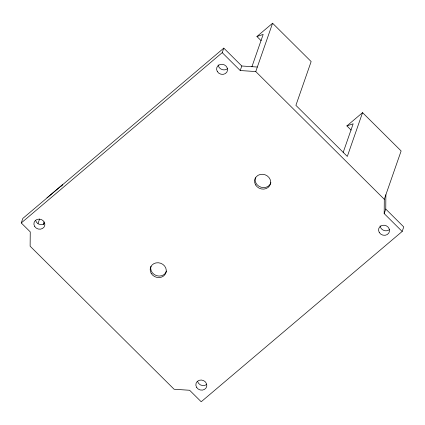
<?xml version="1.0" encoding="UTF-8"?>
<svg xmlns="http://www.w3.org/2000/svg" width="425" height="425" viewBox="0 0 425 425"><rect width="100%" height="100%" fill="white"/><g stroke="black" fill="none" stroke-linecap="round" stroke-linejoin="round"><path stroke-width="0.64" d="M257.337 67.033L241.793 66.002L223.8 48.121L22.828 218.423L21.25 222.95L30.249 231.891L30.127 246.192L174.091 389.242L189.63 390.267L201.2 401.763L402.172 231.466L384.179 213.584L384.296 199.288L401.126 150.96L362.562 112.641L346.901 125.912L351.135 130.119M384.179 213.584L385.757 209.052L385.873 194.756M38.027 223.518L39.552 219.135M43.228 224.432L44.094 221.935M21.25 222.95L222.222 52.652L223.8 48.121M384.296 199.288L255.76 71.565L240.215 70.534L241.793 66.002M251.898 66.81L263.181 34.404L256.928 36.508L261.163 40.71M255.76 71.565L272.59 23.237L311.148 61.556L295.901 105.347L347.31 156.437L362.562 112.641M343.172 152.479L353.154 123.808L346.901 125.912M402.172 231.466L403.75 226.934L385.757 209.052M61.338 186.118L62.618 184.593L46.957 197.864M256.928 36.508L272.59 23.237M222.222 52.652L240.215 70.534M44.816 223.454A5.552 5.004 19.2 0 1 35.642 220.58M389.475 229.569A5.552 5.004 19.2 0 1 383.701 230.361A5.552 5.004 19.2 0 1 380.141 225.813M206.773 384.381A5.552 5.004 19.2 0 1 197.598 381.507M270.922 182.623A8.144 7.342 19.2 0 1 261.008 187.212A8.144 7.342 19.2 0 1 255.383 177.756M166.52 271.086A8.144 7.342 19.2 0 1 156.607 275.676A8.144 7.342 19.2 0 1 150.981 266.22M227.518 68.637A5.552 5.004 19.2 0 1 221.744 69.429A5.552 5.004 19.2 0 1 218.184 64.882M255.616 184.944A8.144 7.342 19.2 0 0 269.577 185.868A8.144 7.342 19.2 0 0 262.687 174.282A8.144 7.342 19.2 0 0 255.616 184.944M379.259 232.48A5.552 5.004 19.2 0 0 388.779 233.107A5.552 5.004 19.2 0 0 384.083 225.213A5.552 5.004 19.2 0 0 379.259 232.48M217.308 71.549A5.552 5.004 19.2 0 0 226.822 72.176A5.552 5.004 19.2 0 0 222.126 64.281A5.552 5.004 19.2 0 0 217.308 71.549M196.557 387.297A5.552 5.004 19.2 0 0 206.077 387.924A5.552 5.004 19.2 0 0 201.381 380.024A5.552 5.004 19.2 0 0 196.557 387.297M34.6 226.366A5.552 5.004 19.2 0 0 44.12 226.992A5.552 5.004 19.2 0 0 39.424 219.098A5.552 5.004 19.2 0 0 34.6 226.366M151.215 273.408A8.144 7.342 19.2 0 0 165.176 274.332A8.144 7.342 19.2 0 0 158.286 262.751A8.144 7.342 19.2 0 0 151.215 273.408"/></g></svg>
